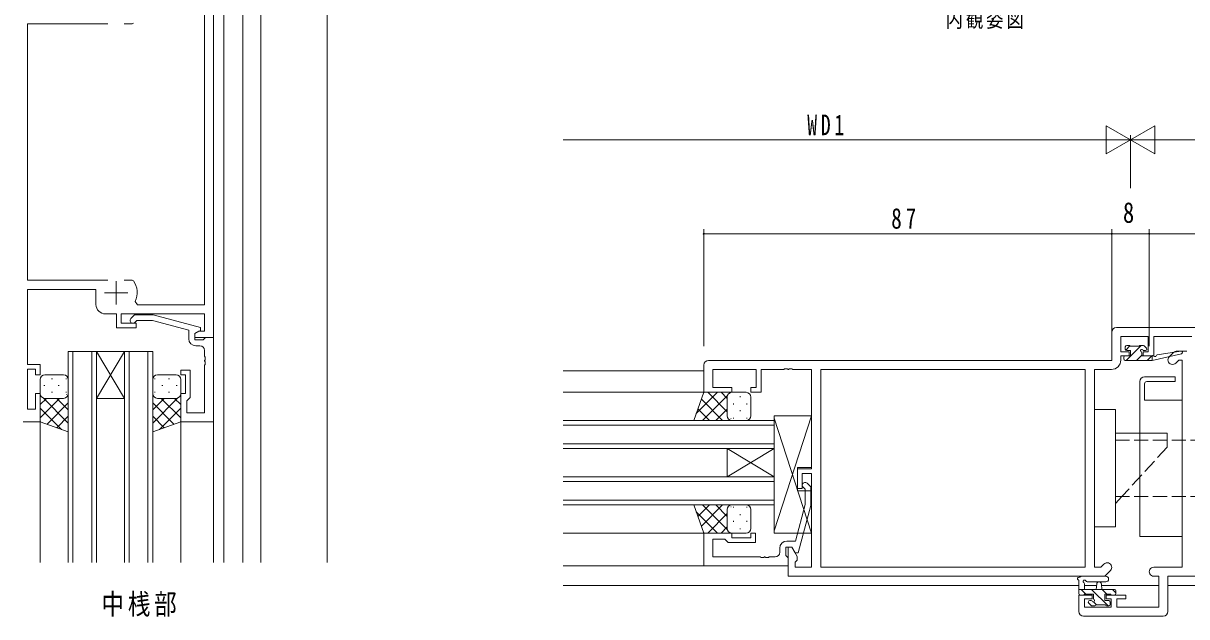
# Model space of a CAD drawing. Units: millimetres on the paper. Extents: x -398 to 398, y -282 to 282.
# Drawn here: x -62.5 to 185.7, y -1.7 to 124.8 of the extents above; entities that cross this region are included whole.
import ezdxf
from ezdxf.enums import TextEntityAlignment as Align

# ---------------------------------------------------------------- set-up
doc = ezdxf.new("R2010")
doc.units = ezdxf.units.MM
doc.linetypes.add('USER4', pattern=[4, 3, -1])
doc.layers.add('0-2_USER1', color=7, linetype='Continuous')
for name, color, linetype, lineweight in [('0-3_YKK_11', 7, 'Continuous', 18), ('0-4_YKK_12', 2, 'Continuous', 18), ('0-5_YKK_13', 4, 'Continuous', 18), ('0-6_YKK_D', 6, 'Continuous', 18)]:
    doc.layers.add(name, color=color, linetype=linetype, lineweight=lineweight)
doc.styles.add('ＭＳ ゴシック', font='')
doc.styles.get('ＭＳ ゴシック').set_extended_font_data('MS Gothic')

msp = doc.modelspace()

# ---------------------------------------------------------------- linework, layer by layer
at = {"layer": '0-3_YKK_11'}
for p, q in [((-21.864, 136.841), (-21.864, 57.841)), ((-23.794, 129.911), (-23.794, 64.771)), ((-61.534, 124.641), (-44.414, 124.641)), ((-61.534, 70.041), (-61.534, 124.641)), ((-40.914, 124.641), (-39.218, 124.641)), ((-40.914, 124.641), (-39.218, 124.641)), ((-39.218, 124.641), (-38.972, 124.769)), ((-44.414, 70.041), (-61.534, 70.041)), ((-42.664, 69.841), (-42.664, 64.841)), ((-39.218, 70.041), (-40.914, 70.041)), ((-38.972, 69.912), (-39.218, 70.041)), ((-61.534, 68.041), (-61.534, 52.041)), ((-46.964, 68.041), (-61.534, 68.041)), ((-46.964, 64.841), (-46.964, 68.041)), ((-45.164, 67.341), (-40.164, 67.341)), ((-38.113, 64.771), (-38.568, 65.478)), ((-23.794, 64.771), (-38.113, 64.771)), ((-42.564, 62.841), (-44.964, 62.841)), ((-42.564, 59.841), (-42.564, 62.841)), ((-41.564, 62.841), (-41.564, 60.841)), ((-23.794, 62.841), (-41.564, 62.841)), ((-39.489, 61.865), (-38.713, 62.641)), ((-38.713, 62.641), (-34.768, 62.641)), ((-34.768, 62.641), (-24.664, 59.933)), ((-23.794, 59.141), (-23.794, 62.841)), ((-38.364, 59.841), (-42.564, 59.841)), ((-41.564, 60.841), (-38.364, 60.841)), ((-38.216, 61.441), (-38.64, 61.016)), ((-38.364, 60.841), (-38.364, 59.841)), ((-34.926, 61.441), (-38.216, 61.441)), ((-27.164, 59.361), (-34.926, 61.441)), ((-24.664, 59.933), (-24.664, 59.333)), ((187.692, 59.926), (170.692, 59.926)), ((-27.164, 57.541), (-27.164, 59.361)), ((-24.664, 59.333), (-25.864, 58.641)), ((-25.864, 58.641), (-24.998, 59.141)), ((-25.864, 58.641), (-25.864, 57.341)), ((-25.864, 57.841), (-25.864, 58.641)), ((-21.864, 57.841), (-25.864, 57.841)), ((-25.864, 57.341), (-24.064, 57.341)), ((-24.998, 59.141), (-23.794, 59.141)), ((-24.064, 57.341), (-23.864, 57.541)), ((-23.864, 57.541), (-23.564, 57.841)), ((-23.564, 57.841), (-21.864, 57.841)), ((-21.864, 57.841), (-21.864, 39.841)), ((169.692, 58.926), (169.692, 52.926)), ((171.622, 57.996), (177.492, 57.996)), ((171.622, 54.726), (171.622, 57.996)), ((177.492, 57.996), (177.492, 54.726)), ((178.692, 57.996), (186.762, 57.996)), ((178.692, 53.926), (178.692, 57.996)), ((-24.794, 56.041), (-25.664, 56.041)), ((-23.794, 53.799), (-23.794, 55.041)), ((173.392, 54.726), (171.622, 54.726)), ((173.392, 53.926), (173.392, 54.726)), ((176.392, 54.726), (176.392, 53.926)), ((177.492, 54.726), (176.392, 54.726)), ((182.899, 54.634), (181.974, 53.709)), ((185.692, 54.926), (183.606, 54.926)), ((-23.674, 53.616), (-23.794, 53.799)), ((-23.794, 52.882), (-23.674, 53.066)), ((-23.794, 52.799), (-23.794, 52.882)), ((-23.674, 52.616), (-23.794, 52.799)), ((-23.674, 53.066), (-23.674, 53.616)), ((-23.674, 52.066), (-23.674, 52.616)), ((169.692, 52.926), (83.692, 52.926)), ((171.622, 53.926), (173.392, 53.926)), ((171.622, 52.996), (171.622, 53.926)), ((176.392, 53.926), (178.692, 53.926)), ((183.339, 52.344), (183.991, 52.996)), ((183.991, 52.996), (184.692, 52.996)), ((184.692, 52.996), (184.692, 8.856)), ((-61.534, 52.041), (-58.864, 52.041)), ((-61.534, 51.041), (-61.534, 42.541)), ((-59.864, 51.041), (-61.534, 51.041)), ((-59.864, 49.841), (-59.864, 51.041)), ((-58.864, 49.841), (-59.864, 49.841)), ((-58.864, 52.041), (-58.864, 49.841)), ((-28.864, 50.841), (-26.864, 50.841)), ((-28.864, 49.841), (-28.864, 50.841)), ((-27.864, 49.841), (-28.864, 49.841)), ((-27.864, 45.841), (-27.864, 49.841)), ((-26.864, 50.841), (-26.864, 45.041)), ((-23.794, 51.882), (-23.674, 52.066)), ((-23.794, 41.771), (-23.794, 51.882)), ((82.692, 51.926), (82.692, 46.126)), ((84.622, 50.996), (93.892, 50.996)), ((84.622, 47.126), (84.622, 50.996)), ((93.892, 50.996), (93.892, 47.126)), ((94.892, 50.996), (99.734, 50.996)), ((94.892, 46.126), (94.892, 50.996)), ((99.734, 50.996), (99.917, 51.116)), ((99.917, 51.116), (100.467, 51.116)), ((100.467, 51.116), (100.65, 50.996)), ((100.65, 50.996), (100.734, 50.996)), ((100.734, 50.996), (100.917, 51.116)), ((100.917, 51.116), (101.467, 51.116)), ((101.467, 51.116), (101.65, 50.996)), ((101.65, 50.996), (105.692, 50.996)), ((105.692, 50.996), (105.692, 29.826)), ((164.062, 50.996), (107.622, 50.996)), ((107.622, 50.996), (107.622, 8.856)), ((164.062, 50.996), (107.622, 50.996)), ((164.062, 8.856), (164.062, 50.996)), ((165.992, 50.996), (169.622, 50.996)), ((165.992, 8.856), (165.992, 50.996)), ((-59.864, 45.841), (-58.864, 45.841)), ((-59.864, 42.541), (-59.864, 45.841)), ((-58.864, 45.841), (-58.864, 39.841)), ((-28.864, 45.841), (-27.864, 45.841)), ((-28.864, 39.841), (-28.864, 45.841)), ((-26.864, 45.041), (-27.364, 44.541)), ((82.692, 46.126), (88.692, 46.126)), ((88.692, 47.126), (84.622, 47.126)), ((88.692, 46.126), (88.692, 47.126)), ((92.692, 47.126), (92.692, 46.126)), ((93.892, 47.126), (92.692, 47.126)), ((92.692, 46.126), (94.892, 46.126)), ((-61.534, 42.541), (-59.864, 42.541)), ((-27.364, 44.541), (-27.564, 44.341)), ((-27.564, 44.341), (-27.564, 41.771)), ((-58.864, 39.841), (-62.464, 39.841)), ((-21.864, 39.841), (-28.864, 39.841)), ((-27.564, 41.771), (-23.794, 41.771)), ((102.692, 29.826), (102.692, 25.626)), ((105.692, 29.826), (102.692, 29.826)), ((103.692, 28.826), (105.692, 28.826)), ((103.692, 25.626), (103.692, 28.826)), ((105.692, 28.826), (105.692, 8.856)), ((102.692, 25.626), (103.692, 25.626)), ((104.292, 25.478), (103.868, 25.902)), ((104.292, 22.188), (104.292, 25.478)), ((104.716, 26.751), (105.492, 25.975)), ((105.492, 25.975), (105.492, 22.03)), ((102.212, 14.426), (104.292, 22.188)), ((105.492, 22.03), (102.785, 11.926)), ((82.692, 16.126), (88.692, 16.126)), ((82.692, 9.126), (82.692, 16.126)), ((88.692, 16.126), (88.692, 15.126)), ((88.692, 15.126), (92.692, 15.126)), ((92.692, 16.126), (93.692, 16.126)), ((92.692, 15.126), (92.692, 16.126)), ((93.692, 16.126), (93.692, 14.126)), ((84.622, 14.826), (84.622, 11.056)), ((87.192, 14.826), (84.622, 14.826)), ((87.392, 14.626), (87.192, 14.826)), ((87.892, 14.126), (87.392, 14.626)), ((93.692, 14.126), (87.892, 14.126)), ((98.892, 12.056), (98.892, 12.926)), ((100.192, 13.126), (100.192, 11.326)), ((101.492, 13.126), (100.192, 13.126)), ((100.392, 14.426), (102.212, 14.426)), ((100.692, 13.126), (100.692, 6.926)), ((101.492, 13.126), (100.692, 13.126)), ((102.185, 11.926), (101.492, 13.126)), ((102.622, 11.169), (101.492, 13.126)), ((84.622, 11.056), (94.734, 11.056)), ((94.734, 11.056), (94.917, 10.936)), ((94.917, 10.936), (95.467, 10.936)), ((95.467, 10.936), (95.65, 11.056)), ((95.65, 11.056), (95.734, 11.056)), ((95.734, 11.056), (95.917, 10.936)), ((95.917, 10.936), (96.467, 10.936)), ((96.467, 10.936), (96.65, 11.056)), ((96.65, 11.056), (97.892, 11.056)), ((100.192, 11.326), (100.392, 11.126)), ((100.392, 11.126), (100.692, 10.826)), ((100.692, 10.826), (100.692, 9.126)), ((102.785, 11.926), (102.185, 11.926)), ((102.192, 9.926), (102.622, 10.356)), ((102.622, 10.356), (102.622, 11.169)), ((100.692, 9.126), (82.692, 9.126)), ((102.192, 8.856), (102.192, 9.926)), ((105.692, 8.856), (102.192, 8.856)), ((107.622, 8.856), (164.062, 8.856)), ((167.392, 8.856), (165.992, 8.856)), ((168.044, 9.508), (167.392, 8.856)), ((168.192, 6.926), (169.409, 8.144)), ((184.692, 8.856), (178.657, 8.856)), ((100.692, 6.926), (168.192, 6.926)), ((178.657, 6.926), (179.762, 6.926)), ((179.762, 6.926), (179.762, 0.356)), ((181.692, 6.926), (246.692, 6.926)), ((181.692, -0.574), (181.692, 6.926)), ((162.692, 2.926), (162.692, -0.574)), ((165.492, 2.926), (162.692, 2.926)), ((165.492, 2.126), (165.492, 2.926)), ((168.492, 2.926), (168.492, 2.126)), ((172.692, 2.926), (168.492, 2.926)), ((172.692, 2.126), (172.692, 2.926)), ((163.892, 2.126), (165.492, 2.126)), ((163.892, 0.356), (163.892, 2.126)), ((169.592, 0.356), (163.892, 0.356)), ((168.492, 2.126), (169.592, 2.126)), ((169.592, 2.126), (169.592, 0.356)), ((170.792, 2.126), (172.692, 2.126)), ((170.792, 0.356), (170.792, 2.126)), ((179.762, 0.356), (170.792, 0.356)), ((163.692, -1.574), (180.692, -1.574))]:
    msp.add_line(p, q, dxfattribs=at)
for centre, radius, start, end in [((-42.664, 67.341), 4.5, 335.54363, 34.84992), ((-44.964, 64.841), 2, 180.00001, 269.99999), ((-39.064, 61.441), 0.6, 134.99999, 315.00001), ((170.692, 58.926), 1, 90.00001, 179.99999), ((-25.664, 57.541), 1.5, 180.00001, 269.99999), ((-24.794, 55.041), 1, 0.00001, 89.99999), ((183.606, 53.926), 1, 89.99998, 134.99997), ((83.692, 51.926), 1, 90.00001, 179.99999), ((169.622, 52.996), 2, 270.00001, 359.99999), ((182.657, 53.027), 0.965, 134.99999, 315.00001), ((104.292, 26.326), 0.6, 44.99999, 225.00001), ((100.392, 12.926), 1.5, 90.00001, 179.99999), ((97.892, 12.056), 1, 270.00001, 359.99999), ((168.727, 8.826), 0.965, 314.99999, 135.00001), ((178.657, 7.891), 0.965, 89.99999, 270.00001), ((163.692, -0.574), 1, 180.00001, 269.99999), ((180.692, -0.574), 1, 270.00001, 359.99999)]:
    msp.add_arc(centre, radius, start, end, dxfattribs=at)
at = {"layer": '0-4_YKK_12'}
for p, q in [((-19.664, 9.841), (-19.664, 184.991)), ((-15.664, 9.841), (-15.664, 184.999)), ((-11.764, 9.841), (-11.764, 185.008)), ((2.336, 9.841), (2.336, 185.039)), ((-52.864, 54.841), (-46.864, 54.841)), ((-52.864, 9.841), (-52.864, 54.841)), ((-51.864, 54.841), (-51.864, 9.841)), ((-47.864, 9.841), (-47.864, 54.841)), ((-40.864, 54.841), (-46.864, 44.841)), ((-46.864, 54.841), (-40.864, 44.841)), ((-46.864, 54.841), (-40.864, 54.841)), ((-46.864, 54.841), (-46.864, 9.841)), ((-40.864, 54.841), (-34.864, 54.841)), ((-40.864, 9.841), (-40.864, 54.841)), ((-39.864, 54.841), (-39.864, 9.841)), ((-35.864, 9.841), (-35.864, 54.841)), ((-34.864, 54.841), (-34.864, 9.841)), ((82.692, 50.726), (52.692, 50.726)), ((-46.864, 44.841), (-40.864, 44.841)), ((52.692, 46.126), (82.692, 46.126)), ((-58.864, 9.841), (-58.864, 40.341)), ((-28.864, 40.339), (-28.864, 9.841)), ((-21.864, 40.141), (-21.864, 9.841)), ((97.692, 40.126), (52.692, 40.126)), ((97.692, 34.126), (97.692, 40.126)), ((52.692, 39.126), (97.692, 39.126)), ((97.692, 35.126), (52.692, 35.126)), ((52.692, 34.126), (97.692, 34.126)), ((97.692, 28.126), (87.692, 34.126)), ((97.692, 34.126), (87.692, 28.126)), ((87.692, 34.126), (87.692, 28.126)), ((97.692, 34.126), (97.692, 28.126)), ((97.692, 28.126), (52.692, 28.126)), ((97.692, 22.126), (97.692, 28.126)), ((52.692, 27.126), (97.692, 27.126)), ((97.692, 23.126), (52.692, 23.126)), ((52.692, 22.126), (97.692, 22.126)), ((52.692, 16.126), (82.692, 16.126)), ((82.692, 9.126), (52.692, 9.126)), ((162.69, 4.926), (52.692, 4.926)), ((166.462, 4.926), (163.89, 4.926)), ((179.762, 4.926), (167.519, 4.926)), ((294.692, 4.926), (181.692, 4.926))]:
    msp.add_line(p, q, dxfattribs=at)
at = {"layer": '0-5_YKK_13'}
for p, q in [((172.592, 55.326), (172.592, 55.826)), ((172.681, 55.113), (173.575, 56.007)), ((172.74, 52.926), (175.94, 56.126)), ((172.892, 56.126), (173.392, 56.126)), ((173.692, 55.026), (172.892, 55.026)), ((173.592, 55.926), (175.592, 55.926)), ((173.692, 53.926), (173.692, 55.026)), ((175.792, 56.126), (176.392, 56.126)), ((176.892, 55.026), (176.553, 55.026)), ((176.604, 56.039), (177.104, 55.539)), ((179.403, 54.107), (184.442, 54.923)), ((172.292, 53.226), (172.292, 53.626)), ((172.592, 53.926), (173.692, 53.926)), ((172.592, 52.926), (178.29, 52.926)), ((174.985, 52.926), (176.092, 54.034)), ((176.092, 54.565), (176.092, 53.926)), ((176.092, 53.926), (178.29, 53.926)), ((177.23, 52.926), (178.23, 53.926)), ((178.29, 52.926), (184.555, 54.334)), ((178.29, 53.926), (178.377, 53.941)), ((178.29, 52.926), (178.29, 53.926)), ((-53.864, 49.841), (-57.864, 49.841)), ((-33.864, 49.841), (-29.864, 49.841)), ((-58.864, 45.841), (-58.864, 48.841)), ((-57.861, 47.59), (-58.061, 47.59)), ((-56.246, 49.005), (-56.446, 49.005)), ((-54.831, 47.59), (-55.031, 47.59)), ((-53.278, 49.005), (-53.416, 49.005)), ((-52.864, 45.841), (-52.864, 48.841)), ((-34.864, 45.841), (-34.864, 48.841)), ((-34.451, 49.005), (-34.313, 49.005)), ((-32.898, 47.59), (-32.698, 47.59)), ((-31.483, 49.005), (-31.283, 49.005)), ((-29.868, 47.59), (-29.668, 47.59)), ((-28.864, 45.841), (-28.864, 48.841)), ((175.692, 15.427), (175.692, 48.427)), ((176.692, 49.427), (183.192, 49.427)), ((176.692, 47.927), (176.692, 44.427)), ((183.192, 48.427), (177.192, 48.427)), ((183.192, 49.427), (183.192, 48.427)), ((-58.864, 39.841), (-58.864, 45.841)), ((-58.864, 45.578), (-58.814, 45.528)), ((-57.536, 44.841), (-58.864, 43.512)), ((-54.707, 44.841), (-58.864, 40.683)), ((-58.178, 44.891), (-52.864, 39.578)), ((-53.864, 44.841), (-57.864, 44.841)), ((-57.864, 44.841), (-53.864, 44.841)), ((-56.246, 46.175), (-56.446, 46.175)), ((-55.299, 44.841), (-52.864, 42.406)), ((-53.264, 46.175), (-53.416, 46.175)), ((-53.282, 45.653), (-53.264, 45.635)), ((-52.864, 37.698), (-52.864, 45.841)), ((-34.864, 37.698), (-34.864, 45.841)), ((-29.551, 44.891), (-34.864, 39.578)), ((-32.43, 44.841), (-34.864, 42.406)), ((-34.464, 46.175), (-34.313, 46.175)), ((-34.447, 45.653), (-34.464, 45.635)), ((-33.864, 44.841), (-29.864, 44.841)), ((-29.864, 44.841), (-33.864, 44.841)), ((-33.022, 44.841), (-28.864, 40.683)), ((-31.483, 46.175), (-31.283, 46.175)), ((-30.193, 44.841), (-28.864, 43.512)), ((-28.864, 45.578), (-28.915, 45.528)), ((-28.864, 39.841), (-28.864, 45.841)), ((80.549, 40.126), (82.692, 46.126)), ((85.601, 46.126), (81.076, 41.602)), ((87.742, 45.44), (82.429, 40.126)), ((82.772, 46.126), (82.647, 46.002)), ((82.692, 46.126), (88.692, 46.126)), ((87.692, 41.969), (83.535, 46.126)), ((87.692, 44.798), (86.363, 46.126)), ((87.692, 41.126), (87.692, 45.126)), ((87.692, 45.126), (87.692, 41.126)), ((88.429, 46.126), (88.379, 46.076)), ((88.692, 46.126), (91.692, 46.126)), ((90.441, 45.123), (90.441, 45.323)), ((92.692, 41.126), (92.692, 45.126)), ((-58.864, 42.749), (-54.34, 38.225)), ((-52.864, 43.855), (-57.401, 39.318)), ((-34.864, 43.855), (-30.328, 39.318)), ((-28.864, 42.749), (-33.389, 38.225)), ((83.878, 40.126), (81.425, 42.579)), ((86.706, 40.126), (82.169, 44.663)), ((87.692, 42.561), (85.257, 40.126)), ((89.026, 43.508), (89.026, 43.708)), ((90.441, 42.093), (90.441, 42.293)), ((91.856, 43.508), (91.856, 43.708)), ((165.992, 42.427), (170.492, 42.427)), ((165.992, 42.427), (165.992, 17.427)), ((170.492, 42.427), (170.492, 17.427)), ((176.692, 44.427), (184.692, 44.427)), ((-58.864, 39.921), (-58.74, 39.796)), ((-52.864, 37.698), (-58.864, 39.841)), ((-52.864, 41.027), (-55.317, 38.574)), ((-34.864, 41.027), (-32.412, 38.574)), ((-34.864, 37.698), (-28.864, 39.841)), ((-28.864, 39.921), (-28.989, 39.796)), ((80.549, 40.126), (88.692, 40.126)), ((88.504, 40.544), (88.486, 40.526)), ((88.692, 40.126), (91.692, 40.126)), ((89.026, 40.526), (89.026, 40.678)), ((91.856, 40.54), (91.856, 40.678)), ((105.692, 41.126), (97.692, 16.626)), ((97.692, 41.126), (105.692, 41.126)), ((97.692, 16.126), (97.692, 41.126)), ((97.692, 40.626), (105.692, 16.126)), ((97.692, 16.626), (97.692, 40.626)), ((105.692, 41.126), (105.692, 30.126)), ((181.492, 37.426), (170.492, 37.426)), ((181.492, 35.927), (181.492, 37.426)), ((102.692, 30.126), (102.692, 25.126)), ((105.692, 30.126), (102.692, 30.126)), ((102.692, 25.126), (105.692, 25.126)), ((105.692, 25.126), (105.692, 16.126)), ((171.867, 23.927), (170.492, 22.426)), ((80.549, 22.126), (88.692, 22.126)), ((80.549, 22.126), (82.692, 16.126)), ((85.601, 16.126), (81.076, 20.651)), ((83.878, 22.126), (81.425, 19.674)), ((86.706, 22.126), (82.169, 17.589)), ((87.742, 16.813), (82.429, 22.126)), ((87.692, 20.284), (83.535, 16.126)), ((87.692, 19.692), (85.257, 22.126)), ((87.692, 21.126), (87.692, 17.126)), ((87.692, 17.126), (87.692, 20.726)), ((88.504, 21.709), (88.486, 21.726)), ((88.692, 22.126), (91.692, 22.126)), ((89.026, 21.726), (89.026, 21.575)), ((90.441, 20.16), (90.441, 19.96)), ((91.856, 21.713), (91.856, 21.575)), ((92.692, 21.126), (92.692, 17.126)), ((87.692, 17.455), (86.363, 16.126)), ((89.026, 18.745), (89.026, 18.545)), ((91.856, 18.745), (91.856, 18.545)), ((165.992, 17.427), (170.492, 17.427)), ((82.772, 16.126), (82.647, 16.251)), ((82.692, 16.126), (88.692, 16.126)), ((88.429, 16.126), (88.379, 16.177)), ((88.692, 16.126), (91.692, 16.126)), ((90.441, 17.13), (90.441, 16.93)), ((105.692, 16.126), (97.692, 16.126)), ((162.69, 3.226), (162.69, 5.907)), ((168.418, 6.926), (163.256, 6.926)), ((163.89, 5.307), (163.89, 4.126)), ((168.418, 5.726), (164.457, 5.724)), ((166.39, 4.126), (166.492, 5.271)), ((167.59, 4.126), (167.488, 5.271)), ((162.69, 4.126), (170.29, 4.126)), ((163.59, 2.926), (162.99, 2.926)), ((163.156, 4.126), (164.156, 3.126)), ((165.79, 3.126), (163.79, 3.126)), ((165.401, 4.126), (168.901, 0.626)), ((165.79, 2.187), (165.79, 3.126)), ((167.646, 4.126), (168.646, 3.126)), ((168.19, 3.126), (168.19, 1.726)), ((169.49, 3.126), (168.19, 3.126)), ((170.29, 2.926), (169.69, 2.926)), ((169.891, 4.126), (170.59, 3.427)), ((170.59, 3.826), (170.59, 3.226)), ((165.278, 0.714), (164.778, 1.214)), ((164.99, 1.726), (165.329, 1.726)), ((166.09, 0.626), (165.49, 0.626)), ((165.805, 1.477), (166.456, 0.826)), ((168.39, 0.826), (166.29, 0.826)), ((168.19, 1.726), (169.09, 1.726)), ((169.09, 0.626), (168.59, 0.626)), ((169.39, 1.426), (169.39, 0.926))]:
    msp.add_line(p, q, dxfattribs=at)
at = {"layer": '0-5_YKK_13', "linetype": 'USER4'}
for p, q in [((170.492, 35.927), (187.492, 35.927)), ((181.492, 34.427), (181.492, 35.927)), ((181.492, 34.427), (171.867, 23.927)), ((170.492, 23.927), (187.492, 23.927))]:
    msp.add_line(p, q, dxfattribs=at)
at = {"layer": '0-5_YKK_13'}
msp.add_lwpolyline([(184.692, 44.427), (184.692, 15.427), (175.692, 15.427)], dxfattribs=at)
for centre, radius, start, end in [((172.892, 55.826), 0.3, 90, 180), ((172.892, 55.326), 0.3, 180, 270), ((173.392, 55.926), 0.2, 0, 90), ((175.792, 55.926), 0.2, 90, 180), ((176.092, 55.026), 0.25, 33.05573, 236.94427), ((175.792, 54.565), 0.3, 0, 56.94427), ((176.553, 55.326), 0.3, 213.05573, 270), ((176.392, 55.826), 0.3, 45, 90), ((176.892, 55.326), 0.3, 270, 45), ((184.49, 54.626), 0.3, 282.65862, 99.19754), ((172.592, 53.626), 0.3, 90, 180), ((172.592, 53.226), 0.3, 180, 270), ((178.425, 53.644), 0.3, 39.19754, 99.19754), ((178.89, 54.024), 0.3, 219.19754, 339.19754), ((179.451, 53.81), 0.3, 99.19754, 159.19754), ((-57.864, 48.841), 1, 90, 180), ((-53.864, 48.841), 1, 0, 90), ((-33.864, 48.841), 1, 90, 180), ((-29.864, 48.841), 1, 0, 90), ((176.692, 48.427), 1, 90, 180), ((177.192, 47.927), 0.5, 90, 180), ((-57.864, 45.841), 1, 180, 270), ((-57.864, 45.841), 1, 180.0001, 270), ((-53.864, 45.841), 1, 270, 0), ((-33.864, 45.841), 1, 180, 270), ((-29.864, 45.841), 1, 270, 0), ((-29.864, 45.841), 1, 270, 359.9999), ((88.692, 45.126), 1, 90, 180), ((88.692, 45.126), 1, 90.0001, 180), ((91.692, 45.126), 1, 0, 90), ((88.692, 41.126), 1, 180, 270), ((91.692, 41.126), 1, 270, 0), ((88.692, 21.126), 1, 90, 180), ((91.692, 21.126), 1, 0, 90), ((88.692, 17.126), 1, 180, 270), ((88.692, 17.126), 1, 180, 269.9999), ((91.692, 17.126), 1, 270, 0), ((162.69, 6.426), 0.3, 79.47122, 240), ((162.39, 5.907), 0.3, 0, 60), ((162.8, 7.016), 0.3, 259.47122, 319.47122), ((163.256, 6.626), 0.3, 90, 139.47122), ((163.89, 5.826), 0.3, 19.18976, 240), ((163.59, 5.307), 0.3, 0, 60), ((164.457, 6.024), 0.3, 199.18976, 270.04023), ((166.99, 5.226), 0.5, 5.09207, 174.90793), ((168.418, 6.326), 0.6, 270.04023, 90.04023), ((162.99, 3.226), 0.3, 180, 270), ((163.59, 3.126), 0.2, 270, 0), ((169.69, 3.126), 0.2, 180, 270), ((170.29, 3.826), 0.3, 0, 90), ((170.29, 3.226), 0.3, 270, 0), ((164.99, 1.426), 0.3, 90, 225), ((165.49, 0.926), 0.3, 225, 270), ((165.329, 1.426), 0.3, 33.05573, 90), ((165.79, 1.726), 0.25, 213.05573, 56.94427), ((166.09, 2.187), 0.3, 180, 236.94427), ((166.09, 0.826), 0.2, 270, 0), ((168.59, 0.826), 0.2, 180, 270), ((169.09, 1.426), 0.3, 0, 90), ((169.09, 0.926), 0.3, 270, 0)]:
    msp.add_arc(centre, radius, start, end, dxfattribs=at)
at = {"layer": '0-6_YKK_D'}
for p, q in [((168.496, 102.926), (168.496, 96.926)), ((173.692, 99.926), (168.496, 102.926)), ((173.692, 99.926), (178.888, 102.926)), ((178.888, 96.926), (178.888, 102.926)), ((167.692, 99.926), (52.692, 99.926)), ((173.692, 99.926), (163.299, 99.926)), ((173.692, 99.926), (168.496, 96.926)), ((173.692, 89.649), (173.692, 100.926)), ((173.692, 89.649), (173.692, 100.926)), ((173.692, 99.926), (184.084, 99.926)), ((173.692, 99.926), (178.888, 96.926)), ((179.692, 99.926), (294.692, 99.926)), ((82.692, 55.926), (82.692, 80.926)), ((169.692, 79.926), (82.692, 79.926)), ((169.692, 55.926), (169.692, 80.926)), ((169.692, 55.926), (169.692, 80.926)), ((169.692, 79.926), (177.692, 79.926)), ((177.692, 55.926), (177.692, 80.926)), ((177.692, 55.926), (177.692, 80.926)), ((177.692, 79.926), (264.692, 79.926))]:
    msp.add_line(p, q, dxfattribs=at)
for centre, start, end in [((82.692, 79.926), 0, 180), ((82.692, 79.926), 180, 0), ((169.692, 79.926), 0, 180), ((169.692, 79.926), 0, 180), ((169.692, 79.926), 180, 0), ((169.692, 79.926), 180, 0), ((177.692, 79.926), 0, 180), ((177.692, 79.926), 0, 180), ((177.692, 79.926), 180, 0), ((177.692, 79.926), 180, 0)]:
    msp.add_arc(centre, 0.106, start, end, dxfattribs=at)

# ---------------------------------------------------------------- texts
at = {"layer": '0-2_USER1', "attachment_point": 7, "style": 'ＭＳ ゴシック'}
for s, insert, char_height in [('\\T1.17;\\W0.8;内観姿図', (134.263, 123.554), 3.384), ('\\T1.17;\\W0.8;中桟部', (-45.779, -1.697), 4.399)]:
    msp.add_mtext(s, dxfattribs=dict(at, insert=insert, char_height=char_height))
at = {"layer": '0-6_YKK_D', "color": 7, "style": 'ＭＳ ゴシック', "width": 0.8}
msp.add_text('8', height=4.399, dxfattribs=at).set_placement((172.092, 80.926), align=Align.BOTTOM_LEFT)
at = {"layer": '0-6_YKK_D', "color": 7, "char_height": 4.399, "attachment_point": 7, "style": 'ＭＳ ゴシック'}
for s, insert in [('\\T1.38;\\W0.7;WD1', (104.752, 100.926)), ('\\T1.37;\\W0.75;87', (122.672, 80.926))]:
    msp.add_mtext(s, dxfattribs=dict(at, insert=insert))

doc.saveas('drawing.dxf')
